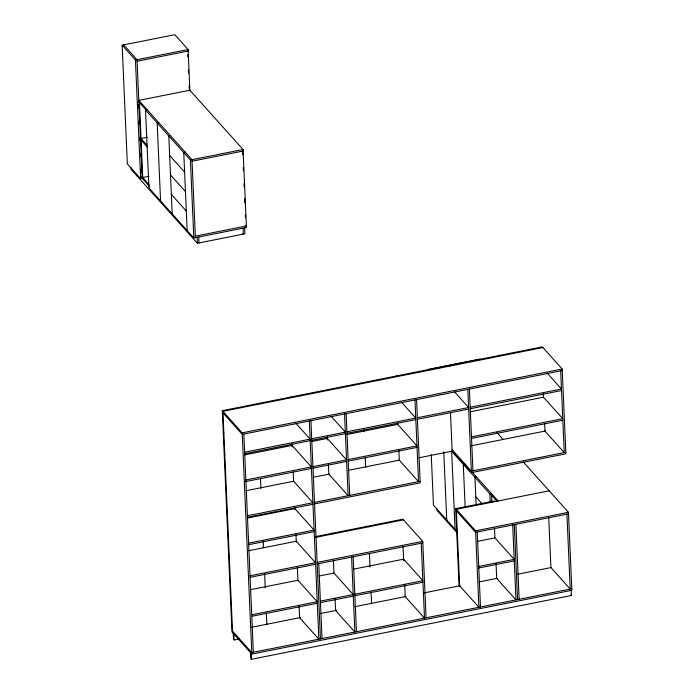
<?xml version="1.0" encoding="UTF-8"?>
<svg xmlns="http://www.w3.org/2000/svg" width="694" height="694" viewBox="0 0 694 694"><rect width="100%" height="100%" fill="white"/><g stroke="black" fill="none" stroke-linecap="round" stroke-linejoin="round"><path stroke-width="1.04" d="M123.732 44.884L137.03 59.701L142.209 178.393L140.63 178.705L127.332 163.879L122.153 45.197L174.793 34.7L188.091 49.526L189.904 91.035M122.153 45.197L135.443 60.022L188.091 49.526M137.1 61.228L188.152 51.052L187.554 50.384M195.396 237.678L191.986 159.689L138.809 100.396L189.861 90.211L243.047 149.505L246.448 227.502L193.808 237.999L148.932 187.97L145.532 109.982L147.119 109.661M158.752 122.63L157.165 122.951L160.566 200.939M147.293 137.291L141.038 138.531L147.44 145.671M170.386 135.599L168.798 135.92L172.199 213.908M185.341 152.281L183.754 152.593L187.163 230.59M145.532 109.982L190.399 160.002L243.047 149.505M192.056 161.216L243.108 151.032L242.518 150.364M148.993 176.285L142.747 177.534L139.468 102.591M195.326 236.16L246.387 225.975L245.789 225.307M130.854 167.176L130.932 169.154L197.408 243.264L244.947 233.783L244.687 227.849M427.53 369.546L480.179 359.041M523.293 461.961L568.447 512.302L571.847 590.29L251.853 654.104L231.978 631.948L222.314 410.683L542.318 346.87L562.192 369.026L565.888 453.807L471.434 472.64L452.158 451.152L450.493 413.06M542.916 347.538L222.913 411.351L232.577 632.616M222.314 410.683L242.189 432.848L562.192 369.026M562.253 370.553L242.258 434.375L222.982 412.878M244.635 452.193L310.131 439.137L295.852 423.21M311.719 438.816L345.343 432.11L331.064 416.192M346.931 431.798L415.767 418.066L401.488 402.147M417.354 417.753L468.589 407.534L454.31 391.616M470.176 407.222L561.463 389.013L547.184 373.094M244.704 453.72L310.201 440.664M311.779 440.343L345.412 433.637M346.991 433.325L415.836 419.592M417.424 419.28L468.658 409.061M470.237 408.74L561.533 390.54M244.531 454.926L292.07 445.444L311.346 466.941L245.85 480.005M311.519 441.566L327.282 438.426L346.558 459.922L312.933 466.628M346.87 434.522L397.705 424.381L416.981 445.878L348.145 459.601M470.237 411.794L543.48 397.194L562.756 418.682L471.469 436.89M245.919 481.532L311.415 468.467M312.994 468.155L346.627 461.441M348.206 461.128L417.051 447.396M471.538 438.417L562.825 420.208M246.092 490.701L293.631 481.22L312.907 502.716L247.411 515.781M313.176 477.325L329.017 474.167M348.032 470.376L399.796 460.053M471.191 445.808L545.484 431M418.881 457.788L452.679 451.039M464.867 463.93L463.288 464.243L465.127 506.49M314.495 502.404L420.13 481.332M565.827 452.28L471.365 471.113L452.089 449.625M247.48 517.308L312.977 504.243M314.556 503.922L420.2 482.859L416.565 399.614M247.29 518.088L294.82 508.607L314.104 530.095L248.608 543.159M476.5 476.899L474.922 477.22L476.145 505.379M455.056 529.27L451.655 451.274L489.877 493.894L491.465 493.573L491.855 502.595M248.669 544.686L314.165 531.621M315.874 536.54L402.876 519.19L422.75 541.355L426.09 617.816M459.055 585.571L455.698 508.659L494.432 500.938L495.03 501.606M248.712 550.724L296.789 541.138M315.44 537.416L403.474 519.858M549.171 490.805L456.296 509.327L459.654 586.239M250.031 575.794L315.527 562.739L296.251 541.242M317.115 562.418L422.75 541.355M455.698 508.659L475.572 530.823L568.447 512.302M250.1 577.321L315.597 564.265M317.175 563.944L422.82 542.881M568.507 513.82L475.642 532.35L456.357 510.853M477.186 541.415L494.926 537.876L514.202 559.373L478.721 566.451M250.222 589.761L297.952 580.236L317.227 601.733L252.529 614.632L252.59 616.159L317.297 603.26M319.127 576.02L333.961 573.062L353.237 594.55L320.402 601.099M353.619 569.141L403.587 559.173L422.872 580.67L354.816 594.238M478.791 567.978L514.271 560.899M320.463 602.626L353.298 596.077M354.886 595.764L422.932 582.188M251.644 627.272L300.545 617.521M320.749 613.487L336.694 610.312M354.764 606.703L405.799 596.528M423.869 592.928L460.018 585.719M479.146 581.902L497.225 578.293M517.073 574.337L551.461 567.484M233.236 633.353L233.496 639.287L234.095 639.955L239.413 638.896M571.787 588.764L251.783 652.577L232.507 631.089M250.586 652.698L250.846 658.632L251.445 659.3L571.448 595.487L571.231 590.542M449.443 365.391L450.042 366.059M496.704 432.319L503.176 439.528M396.621 375.922L397.22 376.59M472.232 472.146L498.11 500.99M138.869 101.923L146.061 109.938M490.927 494.432L497.459 501.71M570.85 594.819L571.448 595.487M242.77 233.436L243.368 234.104L243.108 228.17M169.648 155.413L184.604 172.095M475.772 496.713L482.183 503.861M141.108 140.058L147.51 147.197M170.498 174.914L185.454 191.587M171.349 194.415L186.304 211.089M141.854 176.545L149.08 184.595M141.923 178.072L149.869 186.929M198.397 242.284L198.996 242.952L198.736 237.018M457.112 531.561L433.455 505.18L431.243 454.587M457.285 533.009L437.055 510.446L436.968 508.468M290.977 396.994L291.575 397.662M459.628 585.797L478.912 607.285L475.572 530.823M367.664 526.217L368.262 526.885M332.452 533.235L333.051 533.903M223.242 431.876L223.841 432.544M262.905 547.106L263.503 547.774L263.217 541.294M228.569 553.951L229.167 554.619M560.674 370.874L564.239 452.592L544.964 431.104L544.634 423.574M566.929 514.141L570.199 589.085L550.923 567.588L548.728 517.273M543.315 393.463L543.506 397.766M515.868 524.326L519.138 599.26M514.28 524.638L517.559 599.581M512.701 524.959L515.972 599.894L496.696 578.406L496.036 563.415M494.492 528.082L494.917 537.72M489.877 493.894L490.25 502.56M477.22 532.029L480.491 606.972M469.378 389.074L472.952 470.801M467.799 389.395L471.434 472.64M443.77 451.759L446.745 520.006M414.977 399.926L418.543 481.645L399.267 460.157L398.842 450.475M421.232 543.194L424.502 618.137L405.227 596.64L404.715 584.869M397.627 422.516L397.723 424.667M403.032 546.325L403.656 560.7M364.012 429.595L364.107 431.746M365.235 457.615L365.66 467.314M369.442 553.959L370.006 566.963M371.099 591.878L371.62 603.789M353.185 556.77L356.456 631.705M346.132 413.659L349.707 495.377M351.598 557.082L354.868 632.026L335.592 610.529L335.081 598.757M344.554 413.971L348.119 495.69L328.843 474.202L328.418 464.52M333.398 560.214L333.961 573.062M327.195 436.561L327.342 439.953M318.763 563.632L322.033 638.575M310.921 420.677L320.454 638.888M309.342 420.989L318.867 639.2L299.591 617.712L299.071 605.827M291.992 443.787L292.139 447.031M293.224 471.877L293.649 481.601M294.776 507.522L294.872 509.682M295.956 534.527L296.286 542.092M297.37 566.937L297.986 580.982M260.484 478.634L260.909 488.359M264.64 573.773L265.247 587.853M266.34 612.767L266.86 624.687M242.562 151.439L242.7 154.649M243.264 167.497L243.403 170.707M243.967 183.554L244.106 186.764M244.618 198.545L244.809 202.822M245.32 214.602L245.459 217.812M243.846 434.054L253.371 652.265M242.189 432.848L251.853 654.104M251.185 653.366L251.445 659.3M233.835 634.021L234.095 639.955M197.157 237.331L197.408 243.264M187.744 54.705L187.84 56.865M188.404 69.834L188.551 73.078M189.115 86.047L189.254 89.283M190.399 160.002L193.808 237.999M138.436 104.872L138.574 108.117M139.138 121.086L139.286 124.321M139.85 137.291L139.988 140.535M140.552 153.504L140.7 156.749M141.22 168.633L141.403 172.953M135.443 60.022L140.63 178.705"/></g></svg>
